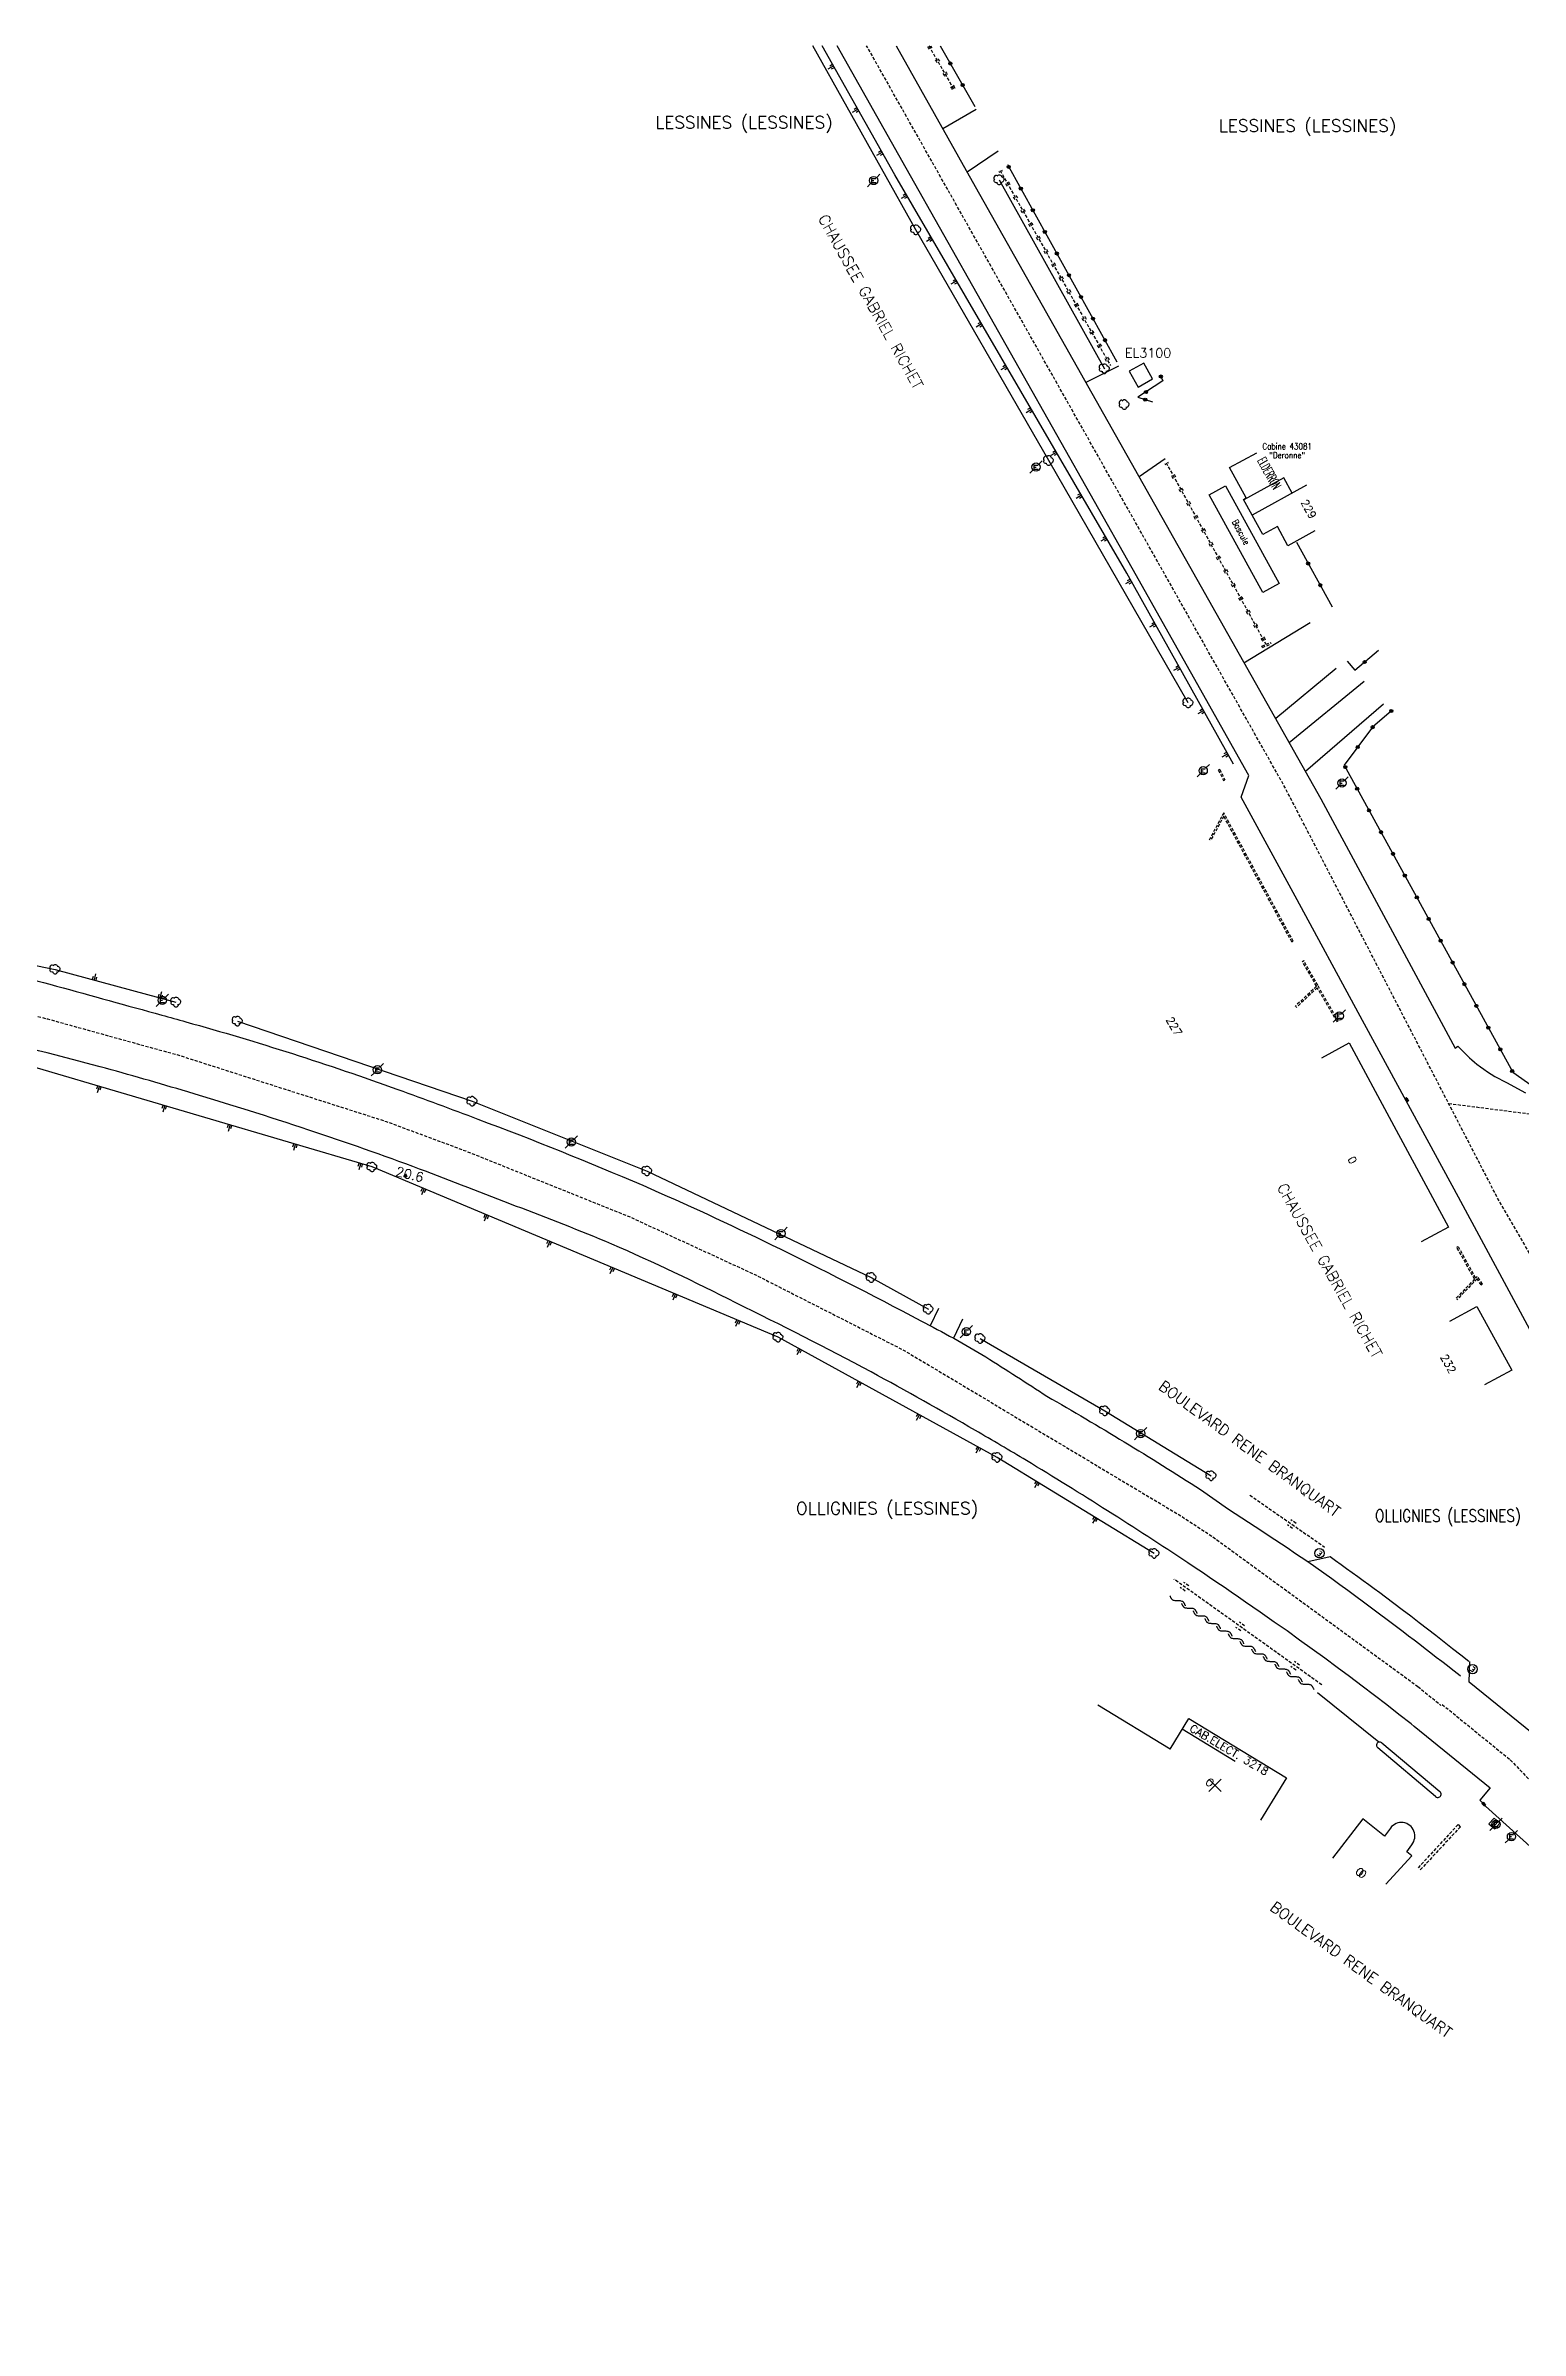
# Model space of a CAD drawing. Header units: millimetres. Extents: x 113000 to 114000, y 153000 to 154000.
# Drawn here: x 113334.1 to 113572.1, y 153631.1 to 154000 of the extents above; entities that cross this region are included whole.
import ezdxf
from ezdxf.enums import TextEntityAlignment as Align

# ---------------------------------------------------------------- set-up
doc = ezdxf.new("R2010")
doc.units = ezdxf.units.MM
doc.linetypes.add('DASHED', pattern=[0.75, 0.5, -0.25])
doc.layers.get('0').update_dxf_attribs({"linetype": 'CONTINUOUS'})
for name, color, linetype in [('W0001', 6, 'DASHED'), ('W0008', 7, 'CONTINUOUS'), ('W0100', 7, 'CONTINUOUS'), ('W0112', 1, 'DASHED'), ('W0211', 2, 'CONTINUOUS'), ('W0220', 5, 'DASHED'), ('W0300', 7, 'CONTINUOUS'), ('W0302', 3, 'CONTINUOUS'), ('W0310', 3, 'CONTINUOUS'), ('W0322', 7, 'CONTINUOUS'), ('W0400', 7, 'CONTINUOUS'), ('W0420', 7, 'CONTINUOUS'), ('W0471', 7, 'CONTINUOUS'), ('W0851', 7, 'CONTINUOUS'), ('W0980', 7, 'CONTINUOUS'), ('W0984', 7, 'CONTINUOUS'), ('W0989', 7, 'CONTINUOUS'), ('W0991', 7, 'CONTINUOUS'), ('W1102', 7, 'CONTINUOUS')]:
    doc.layers.add(name, color=color, linetype=linetype)
doc.styles.get("Standard").update_dxf_attribs({"font": 'romans.shx', "width": 0.85})

# ---------------------------------------------------------------- blocks, each defined once
blk = doc.blocks.new('T300')
for p, q in [((-0.8, 0.51), (-0.86, 0.34)), ((-0.86, 0.34), (-0.86, 0.17)), ((-0.86, 0.17), (-0.74, 0.06)), ((-0.69, 0.63), (-0.8, 0.51)), ((-0.8, -0.06), (-0.74, 0.06)), ((-0.74, 0.06), (-0.69, 0.11)), ((-0.57, 0.69), (-0.69, 0.63)), ((-0.46, 0.69), (-0.57, 0.69)), ((-0.29, 0.63), (-0.46, 0.69)), ((-0.29, 0.63), (-0.17, 0.74)), ((-0.23, 0.57), (-0.29, 0.63)), ((-0.17, 0.74), (-0.06, 0.8)), ((-0.06, 0.8), (0.06, 0.8)), ((0.06, 0.8), (0.23, 0.74)), ((0.23, 0.74), (0.34, 0.63)), ((0.34, 0.63), (0.4, 0.51)), ((0.46, 0.46), (0.34, 0.46)), ((0.4, 0.51), (0.4, 0.46)), ((0.57, 0.4), (0.46, 0.46)), ((0.57, 0.4), (0.69, 0.29)), ((0.69, 0.29), (0.74, 0.17)), ((0.74, 0.06), (0.69, -0.17)), ((0.74, 0.17), (0.74, 0.06)), ((-0.8, -0.17), (-0.8, -0.06)), ((-0.8, -0.23), (-0.8, -0.17)), ((-0.74, -0.34), (-0.8, -0.23)), ((-0.69, -0.4), (-0.74, -0.34)), ((-0.51, -0.46), (-0.69, -0.4)), ((-0.4, -0.46), (-0.51, -0.46)), ((-0.4, -0.46), (-0.34, -0.46)), ((-0.34, -0.46), (-0.34, -0.4)), ((-0.34, -0.51), (-0.34, -0.46)), ((-0.29, -0.63), (-0.34, -0.51)), ((-0.17, -0.74), (-0.29, -0.63)), ((-0.06, -0.8), (-0.17, -0.74)), ((0.06, -0.8), (-0.06, -0.8)), ((0.17, -0.74), (0.06, -0.8)), ((0.23, -0.69), (0.17, -0.74)), ((0.29, -0.46), (0.23, -0.46)), ((0.29, -0.63), (0.23, -0.69)), ((0.46, -0.4), (0.29, -0.46)), ((0.34, -0.51), (0.29, -0.63)), ((0.34, -0.51), (0.34, -0.46)), ((0.57, -0.34), (0.46, -0.4)), ((0.63, -0.29), (0.57, -0.34)), ((0.69, -0.17), (0.63, -0.29))]:
    blk.add_line(p, q)
blk = doc.blocks.new('T851')
for p, q in [((-0.25, -0.15), (0, 0.32)), ((0, 0.32), (0.25, -0.15)), ((-0.25, -0.15), (0.25, -0.15))]:
    blk.add_line(p, q)
for major_axis in [(-0.106, 0.106), (-0.0354, 0.0354), (-0.0236, 0.0236)]:
    blk.add_ellipse((0, 0), major_axis=major_axis, ratio=1, start_param=3.926991, end_param=10.210176)
blk = doc.blocks.new('T471')
for p, q in [((-0.333334, 0.333334), (-0.333334, -0.333334)), ((-0.333334, 0.333334), (0.333334, 0.333334)), ((-0.333334, 0), (0, 0)), ((0.500001, 0.500001), (1.000002, 1.000002)), ((-0.500001, -0.500001), (-1.000002, -1.000002)), ((-0.333334, -0.333334), (0.333334, -0.333334))]:
    blk.add_line(p, q)
blk.add_ellipse((0, 0), major_axis=(0.471405, 0.471405), ratio=1, start_param=5.4977871438, end_param=11.780972451)
blk = doc.blocks.new('T400')
for p, q in [((-0.15, 0.3), (0.15, 0.3)), ((-0.15, -0.25), (-0.15, 0.3)), ((-0.15, 0.15), (0.15, 0.15)), ((-0.15, 0), (0.15, 0)), ((0.15, 0.3), (0.15, -0.25)), ((-0.15, -0.15), (0.15, -0.15)), ((-0.15, -0.25), (-0.15, -0.3)), ((-0.15, -0.3), (0.15, -0.3)), ((0.15, -0.3), (0.15, -0.25))]:
    blk.add_line(p, q)
blk = doc.blocks.new('t322o')
at = {"color": 0, "linetype": 'Continuous'}
for radius in [0.25, 0.15]:
    blk.add_circle((0, 0), radius, dxfattribs=at)
blk = doc.blocks.new('t211o')
at = {"color": 0, "linetype": 'Continuous'}
for p, q in [((-0.29, 0.5), (-0.29, 0)), ((0, 1), (0, 0)), ((0.29, 0.5), (0.29, 0))]:
    blk.add_line(p, q, dxfattribs=at)
blk = doc.blocks.new('t991o')
at = {"color": 0, "linetype": 'Continuous'}
for p, q in [((-1, 1), (1, -1)), ((-1, -1), (1, 1))]:
    blk.add_line(p, q, dxfattribs=at)

msp = doc.modelspace()

# ---------------------------------------------------------------- linework, layer by layer
at = {"layer": 'W0001', "flags": 128}
for points in [[(113598.66, 153761.53), (113568.35, 153814.07), (113560.52, 153829.21), (113534.09, 153880.27), (113466.56, 154000)], [(113000, 153894.01), (113018.81, 153891.29), (113051.11, 153886.75), (113117.89, 153877.16), (113150.78, 153872.36), (113218.41, 153862.66), (113286.97, 153852.62), (113317.57, 153847.11), (113334.35, 153842.86), (113351.34, 153838.16), (113355.23, 153837.1), (113389.03, 153826.3), (113401.86, 153821.54), (113428.25, 153810.94), (113448.78, 153801.46), (113472.75, 153789.27), (113517.3, 153762.61), (113522.46, 153759.23)], [(113560.52, 153829.21), (113571.47, 153827.81), (113575.53, 153827.29), (113581.65, 153823.97), (113601.54, 153803.88), (113626.8, 153777.72), (113631.49, 153773.3), (113635.49, 153770.31), (113642.92, 153766.11), (113659.92, 153756.37), (113667.98, 153750.88), (113708.89, 153718.09), (113748.04, 153685.27), (113762.35, 153672.38), (113773.87, 153658.8), (113783.22, 153645.65), (113787.86, 153638.58)]]:
    msp.add_lwpolyline(points, dxfattribs=at)
at = {"layer": 'W0001'}
for points in [[(113522.46, 153759.23), (113555.57, 153735.06), (113559.28, 153732.02)], [(113559.48, 153732.17), (113570.47, 153723.23), (113581.71, 153711.42), (113601.46, 153693.07), (113619.56, 153671.33), (113623.74, 153668.91), (113629.28, 153662.22), (113632.24, 153658.02), (113634.71, 153653.94), (113636.53, 153650.38), (113638.34, 153646.67), (113639.83, 153643.04), (113641.48, 153638.74), (113642.65, 153633.93), (113643.95, 153628.06)]]:
    msp.add_lwpolyline(points, dxfattribs=at)
at = {"layer": 'W0008'}
for p, q in [((113484.28, 153989.71), (113478.87, 153986.58)), ((113482.8, 153979.62), (113487.79, 153983.05)), ((113501.99, 153945.66), (113507.26, 153948.32)), ((113514.74, 153933.28), (113510.57, 153930.37)), ((113527.48, 153900.35), (113538.19, 153906.85)), ((113542.35, 153899.45), (113532.6, 153891.39)), ((113534.77, 153887.48), (113546.89, 153897.39)), ((113550.03, 153893.67), (113537.44, 153882.8)), ((113476.86, 153793.38), (113478.21, 153796.14)), ((113482.05, 153794.39), (113480.59, 153791.3))]:
    msp.add_line(p, q, dxfattribs=at)
at = {"layer": 'W0008', "flags": 128}
msp.add_lwpolyline([(113594.68, 153759.42), (113592.36, 153758.13), (113582.06, 153777.07), (113570.31, 153798.88), (113562.1, 153814.07), (113545.91, 153843.89), (113536.06, 153862.07), (113527.02, 153878.67), (113528.29, 153882.17), (113509.43, 153915.64), (113472.94, 153980.23), (113461.79, 154000)], dxfattribs=at)
for points in [[(113471.32, 154000), (113483.63, 153978.11), (113539.89, 153878.38), (113561.58, 153838.13), (113562, 153838.47, 0.0309), (113565.07, 153835.55, 0.0457), (113569.84, 153832.57), (113572.93, 153830.91, 0.0078)], [(113000, 153899.57), (113019.59, 153896.73), (113051.88, 153892.19), (113118.68, 153882.6), (113151.57, 153877.8), (113219.2, 153868.1), (113287.77, 153858.07, -0.0195), (113318.79, 153852.47, -0.0104), (113335.8, 153848.17, -0.0007), (113352.8, 153843.47, -0.0007), (113356.7, 153842.39, -0.0185), (113390.89, 153831.48, -0.0045), (113403.81, 153826.68, -0.0114), (113430.44, 153815.99, -0.0111), (113451.19, 153806.4, -0.0079), (113475.32, 153794.13, -0.0159), (113485.83, 153788.28, -0.0039), (113495.68, 153781.94, -0.0121), (113520.47, 153766.88), (113524.98, 153763.7)], [(113518.44, 153755.05, 0.0091), (113492.36, 153771.56, 0.0037), (113484.12, 153776.41, 0.008), (113467.29, 153785.87, 0.008), (113445.48, 153797.02, 0.0145), (113425.43, 153806.51, 0.0088), (113409.92, 153812.65, 0.0026), (113394.41, 153818.62, 0.0092), (113376.53, 153824.92, 0.0076), (113356.98, 153831.08, 0.0061), (113342.83, 153835.13, 0.0114), (113320.04, 153840.78, 0.0061), (113300.07, 153844.95, 0.013), (113289.8, 153846.8), (113258.37, 153851.36), (113192.44, 153860.65), (113136.74, 153868.72), (113045.74, 153881.82), (113010.39, 153886.7), (113000, 153888.18)]]:
    msp.add_lwpolyline(points, format="xyb", dxfattribs=at)
at = {"layer": 'W0008'}
for points in [[(113524.98, 153763.7), (113526.05, 153763), (113527.13, 153762.31), (113528.2, 153761.61), (113529.27, 153760.92), (113530.34, 153760.22), (113531.41, 153759.52), (113532.48, 153758.81), (113533.54, 153758.11), (113534.6, 153757.39), (113535.66, 153756.67), (113536.71, 153755.95), (113537.77, 153755.23), (113539.07, 153754.33), (113540.37, 153753.41), (113541.66, 153752.48), (113542.95, 153751.55), (113544.24, 153750.61), (113545.52, 153749.67), (113546.8, 153748.72), (113548.08, 153747.77), (113549.35, 153746.81), (113550.62, 153745.86), (113551.9, 153744.91), (113553.16, 153743.94), (113554.06, 153743.25), (113554.96, 153742.58), (113555.85, 153741.89), (113556.75, 153741.2), (113557.64, 153740.52), (113558.53, 153739.83), (113559.43, 153739.14), (113560.31, 153738.45), (113561.2, 153737.77), (113562.09, 153737.06), (113562.45, 153736.79)], [(113554.94, 153728.63), (113554.46, 153729.02), (113552.49, 153730.56), (113550.52, 153732.09), (113548.53, 153733.62), (113546.54, 153735.14), (113544.54, 153736.66), (113542.53, 153738.14), (113540.52, 153739.62), (113538.49, 153741.11), (113536.47, 153742.56), (113534.43, 153744.03), (113532.38, 153745.47), (113531.23, 153746.28), (113530.07, 153747.08), (113528.91, 153747.89), (113527.75, 153748.69), (113526.59, 153749.48), (113525.43, 153750.28), (113524.27, 153751.08), (113523.1, 153751.88), (113521.94, 153752.67), (113520.77, 153753.47), (113519.6, 153754.25), (113518.44, 153755.05)], [(113537.77, 153755.23), (113541.37, 153756.06), (113542.27, 153755.42), (113543.16, 153754.77), (113544.05, 153754.12), (113544.95, 153753.48), (113545.85, 153752.83), (113546.74, 153752.19), (113547.63, 153751.53), (113548.52, 153750.88), (113549.41, 153750.22), (113550.3, 153749.56), (113551.67, 153748.55), (113553.03, 153747.52), (113554.39, 153746.47), (113555.74, 153745.42), (113557.09, 153744.38), (113558.44, 153743.33), (113559.78, 153742.28), (113561.12, 153741.22), (113562.47, 153740.16), (113563.77, 153739.14)], [(113595.68, 153757.67), (113604.07, 153742.24), (113605.99, 153737), (113607.14, 153731.32), (113607.38, 153725.17), (113606.59, 153721.52), (113603.34, 153717.22), (113600.13, 153715.15), (113595.54, 153713.95), (113591.46, 153714.25), (113588.32, 153715.26), (113585.72, 153717.15), (113575.11, 153726.6), (113563.85, 153735.79), (113563.93, 153739.11)], [(113549.23, 153726.08), (113539.35, 153734.03)], [(113558.42, 153717.28), (113558.42, 153717.28), (113549.09, 153725.16)], [(113549.75, 153725.95), (113549.75, 153725.95), (113559.1, 153718.09), (113559.1, 153718.09)], [(113554.97, 153728.67), (113567.21, 153718.72), (113565.56, 153716.7), (113566.48, 153715.74), (113588.02, 153696.26), (113588.27, 153696.52), (113618.09, 153666.79), (113621.8, 153667.17), (113627.19, 153661.27), (113629.99, 153657.56), (113633.07, 153652.3), (113636.26, 153645.8), (113639.38, 153637.91), (113640.3, 153634.71), (113640.53, 153632.7), (113640.58, 153630.69)]]:
    msp.add_lwpolyline(points, dxfattribs=at)
for centre, radius, start, end in [((113549.39, 153725.58), 0.519, 46.2189, 234.8658), ((113558.77, 153717.69), 0.537, 229.1276, 51.4698)]:
    msp.add_arc(centre, radius, start, end, dxfattribs=at)
at = {"layer": 'W0100'}
for p, q in [((113533.92, 153930.22), (113527.44, 153926.68)), ((113515.55, 153724.94), (113503.89, 153732.06))]:
    msp.add_line(p, q, dxfattribs=at)
at = {"layer": 'W0100', "flags": 128}
for points in [[(113508.94, 153947.45), (113510.39, 153944.89), (113512.74, 153946.2), (113511.3, 153948.76)], [(113533.14, 153913.16), (113530.51, 153911.72), (113521.85, 153927.5), (113524.48, 153928.93)]]:
    msp.add_lwpolyline(points, close=True, dxfattribs=at)
for points in [[(113538.94, 153921.66), (113534.55, 153919.26), (113532.89, 153922.34), (113530.52, 153921.05), (113528.78, 153924.22), (113527.4, 153926.75), (113527.83, 153926.98), (113525.17, 153931.87), (113529.55, 153934.27)], [(113535.26, 153927.76), (113533.92, 153930.22)], [(113540.04, 153836.6), (113544.45, 153838.98), (113551.27, 153826.31), (113560.48, 153809.21), (113556.08, 153806.84)], [(113560.69, 153794.03), (113565.09, 153796.4), (113570.73, 153786.17), (113566.33, 153783.8)]]:
    msp.add_lwpolyline(points, dxfattribs=at)
at = {"layer": 'W0100'}
msp.add_lwpolyline([(113515.55, 153724.94), (113518.57, 153729.89), (113534.32, 153720.3), (113530.15, 153713.47)], dxfattribs=at)
msp.add_lwpolyline([(113550.4, 153703.14), (113554.59, 153707.7), (113553.77, 153708.36), (113554.56, 153709.52), (113554.56, 153709.52, 1.033567), (113551.13, 153712.22), (113551.12, 153712.22), (113550.15, 153710.92), (113546.67, 153713.69), (113541.79, 153707.33)], format="xyb", dxfattribs=at)
at = {"layer": 'W0112'}
for p, q in [((113530.37, 153903.05), (113531.77, 153903.66)), ((113530.47, 153902.82), (113530.37, 153903.05)), ((113530.47, 153902.82), (113531.87, 153903.43)), ((113531.87, 153903.43), (113531.77, 153903.66)), ((113523.56, 153883.15), (113523.34, 153883.04)), ((113523.34, 153883.04), (113524.18, 153881.35)), ((113523.56, 153883.15), (113524.41, 153881.46)), ((113524.18, 153881.35), (113524.41, 153881.46)), ((113524.21, 153876.14), (113521.86, 153871.72)), ((113524.21, 153875.61), (113522.08, 153871.61)), ((113535.43, 153855.41), (113524.21, 153876.14)), ((113535.21, 153855.29), (113524.21, 153875.61)), ((113535.21, 153855.29), (113535.43, 153855.41)), ((113536.93, 153852.15), (113537.14, 153852.27)), ((113539.19, 153848.12), (113536.93, 153852.15)), ((113539.38, 153848.29), (113537.14, 153852.27)), ((113539.19, 153848.12), (113535.73, 153844.88)), ((113539.32, 153847.89), (113535.9, 153844.69)), ((113542.49, 153842.43), (113539.32, 153847.89)), ((113542.7, 153842.55), (113539.38, 153848.29)), ((113542.49, 153842.43), (113542.7, 153842.55)), ((113561.84, 153806.01), (113562.06, 153806.13)), ((113564.7, 153800.83), (113561.84, 153806.01)), ((113564.88, 153801.02), (113562.06, 153806.13)), ((113564.7, 153800.83), (113561.67, 153797.68)), ((113565.1, 153800.89), (113561.85, 153797.51)), ((113565.14, 153801.28), (113564.88, 153801.02)), ((113565.77, 153799.91), (113565.1, 153800.89)), ((113565.98, 153800.05), (113565.14, 153801.28)), ((113565.77, 153799.91), (113565.98, 153800.05))]:
    msp.add_line(p, q, dxfattribs=at)
for points in [[(113562.04, 153712.77), (113555.56, 153705.77)], [(113562.41, 153712.42), (113555.93, 153705.44)], [(113562.04, 153712.77), (113562.41, 153712.42)]]:
    msp.add_lwpolyline(points, dxfattribs=at)
at = {"layer": 'W0211', "flags": 128}
msp.add_lwpolyline([(113525.78, 153883.99), (113508.6, 153914.84), (113471.13, 153979.16), (113459.39, 154000)], dxfattribs=at)
at = {"layer": 'W0220'}
for p, q in [((113476.4, 153999.86), (113476.53, 153999.65)), ((113476.53, 153999.65), (113476.65, 153999.43)), ((113476.61, 154000), (113480.68, 153992.88)), ((113476.9, 154000), (113476.96, 153999.89)), ((113476.96, 153999.89), (113477.09, 153999.68)), ((113477.64, 153997.69), (113477.77, 153997.48)), ((113477.77, 153997.48), (113477.89, 153997.26)), ((113478.08, 153997.94), (113478.2, 153997.72)), ((113478.2, 153997.72), (113478.33, 153997.51)), ((113478.88, 153995.52), (113479.01, 153995.3)), ((113479.01, 153995.3), (113479.13, 153995.09)), ((113479.32, 153995.77), (113479.44, 153995.55)), ((113479.44, 153995.55), (113479.57, 153995.34)), ((113480.12, 153993.35), (113480.25, 153993.13)), ((113480.25, 153993.13), (113480.37, 153992.92)), ((113480.56, 153993.6), (113480.68, 153993.38)), ((113480.68, 153993.38), (113480.81, 153993.16)), ((113487.89, 153979.73), (113488.01, 153979.51)), ((113488.11, 153979.85), (113505.93, 153948.37)), ((113488.33, 153979.98), (113488.45, 153979.76)), ((113489, 153977.77), (113489.12, 153977.56)), ((113489.12, 153977.56), (113489.25, 153977.34)), ((113489.44, 153978.02), (113489.56, 153977.8)), ((113489.56, 153977.8), (113489.68, 153977.58)), ((113490.23, 153975.6), (113490.36, 153975.38)), ((113490.36, 153975.38), (113490.48, 153975.16)), ((113490.67, 153975.84), (113490.79, 153975.63)), ((113490.79, 153975.63), (113490.91, 153975.41)), ((113491.46, 153973.42), (113491.59, 153973.2)), ((113491.59, 153973.2), (113491.71, 153972.99)), ((113491.9, 153973.67), (113492.02, 153973.45)), ((113492.02, 153973.45), (113492.15, 153973.23)), ((113492.7, 153971.25), (113492.82, 153971.03)), ((113492.82, 153971.03), (113492.94, 153970.81)), ((113493.13, 153971.49), (113493.25, 153971.28)), ((113493.25, 153971.28), (113493.38, 153971.06)), ((113493.93, 153969.07), (113494.05, 153968.85)), ((113494.05, 153968.85), (113494.17, 153968.64)), ((113494.36, 153969.32), (113494.49, 153969.1)), ((113494.49, 153969.1), (113494.61, 153968.88)), ((113495.16, 153966.9), (113495.28, 153966.68)), ((113495.28, 153966.68), (113495.41, 153966.46)), ((113495.59, 153967.14), (113495.72, 153966.92)), ((113495.72, 153966.92), (113495.84, 153966.71)), ((113496.83, 153964.97), (113496.95, 153964.75)), ((113496.39, 153964.72), (113496.51, 153964.5)), ((113496.51, 153964.5), (113496.64, 153964.29)), ((113496.95, 153964.75), (113497.07, 153964.53)), ((113497.62, 153962.55), (113497.75, 153962.33)), ((113497.75, 153962.33), (113497.87, 153962.11)), ((113498.06, 153962.79), (113498.18, 153962.57)), ((113498.18, 153962.57), (113498.3, 153962.36)), ((113498.85, 153960.37), (113498.98, 153960.15)), ((113498.98, 153960.15), (113499.1, 153959.93)), ((113499.29, 153960.62), (113499.41, 153960.4)), ((113499.41, 153960.4), (113499.54, 153960.18)), ((113500.09, 153958.19), (113500.21, 153957.98)), ((113500.21, 153957.98), (113500.33, 153957.76)), ((113500.52, 153958.44), (113500.64, 153958.22)), ((113500.64, 153958.22), (113500.77, 153958.01)), ((113501.32, 153956.02), (113501.44, 153955.8)), ((113501.44, 153955.8), (113501.56, 153955.58)), ((113501.75, 153956.27), (113501.88, 153956.05)), ((113501.88, 153956.05), (113502, 153955.83)), ((113502.55, 153953.84), (113502.67, 153953.63)), ((113502.99, 153954.09), (113503.11, 153953.87)), ((113503.11, 153953.87), (113503.23, 153953.65)), ((113502.67, 153953.63), (113502.8, 153953.41)), ((113503.78, 153951.67), (113503.91, 153951.45)), ((113503.91, 153951.45), (113504.03, 153951.23)), ((113504.22, 153951.91), (113504.34, 153951.7)), ((113504.34, 153951.7), (113504.46, 153951.48)), ((113505.01, 153949.49), (113505.14, 153949.27)), ((113505.14, 153949.27), (113505.26, 153949.06)), ((113505.45, 153949.74), (113505.57, 153949.52)), ((113505.57, 153949.52), (113505.7, 153949.3)), ((113514.69, 153932.55), (113514.81, 153932.34)), ((113514.91, 153932.67), (113531.01, 153903.36)), ((113515.13, 153932.8), (113515.25, 153932.58)), ((113515.77, 153930.58), (113515.89, 153930.36)), ((113515.89, 153930.36), (113516.01, 153930.14)), ((113516.21, 153930.82), (113516.33, 153930.6)), ((113516.33, 153930.6), (113516.45, 153930.38)), ((113516.97, 153928.39), (113517.1, 153928.17)), ((113517.1, 153928.17), (113517.22, 153927.95)), ((113517.41, 153928.63), (113517.53, 153928.41)), ((113517.53, 153928.41), (113517.65, 153928.19)), ((113518.18, 153926.2), (113518.3, 153925.98)), ((113518.3, 153925.98), (113518.42, 153925.76)), ((113518.62, 153926.44), (113518.74, 153926.22)), ((113518.74, 153926.22), (113518.86, 153926)), ((113519.38, 153924.01), (113519.5, 153923.79)), ((113519.5, 153923.79), (113519.62, 153923.57)), ((113519.82, 153924.25), (113519.94, 153924.03)), ((113519.94, 153924.03), (113520.06, 153923.81)), ((113520.59, 153921.82), (113520.71, 153921.6)), ((113520.71, 153921.6), (113520.83, 153921.38)), ((113521.02, 153922.06), (113521.14, 153921.84)), ((113521.14, 153921.84), (113521.26, 153921.62)), ((113521.79, 153919.63), (113521.91, 153919.41)), ((113521.91, 153919.41), (113522.03, 153919.19)), ((113522.23, 153919.87), (113522.35, 153919.65)), ((113522.35, 153919.65), (113522.47, 153919.43)), ((113522.99, 153917.44), (113523.11, 153917.22)), ((113523.11, 153917.22), (113523.23, 153917)), ((113523.43, 153917.68), (113523.55, 153917.46)), ((113523.55, 153917.46), (113523.67, 153917.24)), ((113524.2, 153915.24), (113524.32, 153915.03)), ((113524.32, 153915.03), (113524.44, 153914.81)), ((113524.64, 153915.49), (113524.76, 153915.27)), ((113524.76, 153915.27), (113524.88, 153915.05)), ((113525.84, 153913.29), (113525.96, 153913.07)), ((113525.4, 153913.05), (113525.52, 153912.83)), ((113525.52, 153912.83), (113525.64, 153912.61)), ((113525.96, 153913.07), (113526.08, 153912.86)), ((113526.6, 153910.86), (113526.72, 153910.64)), ((113526.72, 153910.64), (113526.85, 153910.42)), ((113527.04, 153911.1), (113527.16, 153910.88)), ((113527.16, 153910.88), (113527.28, 153910.66)), ((113527.81, 153908.67), (113527.93, 153908.45)), ((113527.93, 153908.45), (113528.05, 153908.23)), ((113528.25, 153908.91), (113528.37, 153908.69)), ((113528.37, 153908.69), (113528.49, 153908.47)), ((113529.01, 153906.48), (113529.13, 153906.26)), ((113529.13, 153906.26), (113529.25, 153906.04)), ((113529.45, 153906.72), (113529.57, 153906.5)), ((113529.57, 153906.5), (113529.69, 153906.28)), ((113530.22, 153904.29), (113530.34, 153904.07)), ((113530.34, 153904.07), (113530.46, 153903.85)), ((113530.65, 153904.53), (113530.77, 153904.31)), ((113530.77, 153904.31), (113530.89, 153904.09))]:
    msp.add_line(p, q, dxfattribs=at)
for points in [[(113528.44, 153765.97), (113540.49, 153757.59)], [(113535.89, 153761.41), (113535.07, 153761.97)], [(113535.32, 153760.58), (113534.5, 153761.16)], [(113540.03, 153735.34), (113516.15, 153752.42)], [(113518, 153750.48), (113517.19, 153751.06)], [(113518.58, 153751.3), (113517.77, 153751.88)], [(113527, 153744.05), (113526.18, 153744.62)], [(113527.58, 153744.86), (113526.77, 153745.44)], [(113535.88, 153737.7), (113535.07, 153738.28)], [(113536.46, 153738.52), (113535.65, 153739.09)]]:
    msp.add_lwpolyline(points, dxfattribs=at)
at = {"layer": 'W0302'}
msp.add_line((113487.97, 153978.34), (113504.96, 153947.84), dxfattribs=at)
at = {"layer": 'W0302', "flags": 128}
for points in [[(113518.49, 153893.88), (113495.96, 153933.01), (113474.53, 153970.28), (113457.89, 154000)], [(113000, 153901.84), (113057.92, 153893.74), (113157.63, 153879.42), (113296.37, 153858.94), (113335.59, 153850.86), (113355.09, 153845.57)], [(113512.99, 153756.56), (113487.66, 153772.06), (113452.28, 153791.47), (113386.74, 153818.95), (113319.2, 153838.91), (113290.12, 153844.96), (113240.15, 153851.93), (113200.71, 153857.64), (113171.05, 153861.95), (113081.82, 153874.71), (113031.77, 153881.98), (113000, 153886.44)], [(113365.01, 153842.5), (113402.91, 153829.56), (113431.12, 153818.3), (113467.33, 153801.1), (113476.54, 153795.99)], [(113484.91, 153791.25), (113505.03, 153779.57), (113522.19, 153769.1)]]:
    msp.add_lwpolyline(points, dxfattribs=at)
at = {"layer": 'W0310'}
for points in [[(113518.05, 153748.08), (113518.03, 153748.16), (113517.99, 153748.22), (113517.96, 153748.28), (113517.94, 153748.36), (113517.9, 153748.41), (113517.87, 153748.47), (113517.83, 153748.53), (113517.79, 153748.59), (113517.75, 153748.64), (113517.7, 153748.69), (113517.66, 153748.73), (113517.61, 153748.77), (113517.49, 153748.81), (113517.37, 153748.86), (113517.23, 153748.88), (113517.09, 153748.89), (113516.95, 153748.89), (113516.79, 153748.89), (113516.64, 153748.89), (113516.5, 153748.91), (113516.36, 153748.91), (113516.22, 153748.94), (113516.09, 153748.97), (113515.98, 153749.03), (113515.94, 153749.06), (113515.89, 153749.11), (113515.84, 153749.16), (113515.8, 153749.2), (113515.77, 153749.27), (113515.73, 153749.33), (113515.7, 153749.39), (113515.66, 153749.45), (113515.63, 153749.52), (113515.6, 153749.58), (113515.57, 153749.66), (113515.54, 153749.72)], [(113519.95, 153746.84), (113519.91, 153746.92), (113519.89, 153746.98), (113519.85, 153747.05), (113519.82, 153747.11), (113519.79, 153747.19), (113519.76, 153747.25), (113519.72, 153747.31), (113519.68, 153747.36), (113519.64, 153747.42), (113519.6, 153747.47), (113519.55, 153747.52), (113519.5, 153747.55), (113519.39, 153747.61), (113519.26, 153747.64), (113519.12, 153747.66), (113518.98, 153747.67), (113518.84, 153747.67), (113518.69, 153747.67), (113518.53, 153747.67), (113518.39, 153747.67), (113518.25, 153747.69), (113518.11, 153747.7), (113517.98, 153747.73), (113517.88, 153747.8), (113517.83, 153747.83), (113517.78, 153747.88), (113517.73, 153747.92), (113517.7, 153747.97), (113517.66, 153748.03), (113517.62, 153748.09), (113517.59, 153748.16), (113517.55, 153748.22), (113517.52, 153748.28), (113517.49, 153748.34), (113517.46, 153748.42), (113517.43, 153748.48)], [(113521.83, 153745.62), (113521.8, 153745.7), (113521.77, 153745.77), (113521.73, 153745.83), (113521.71, 153745.91), (113521.67, 153745.95), (113521.64, 153746.02), (113521.6, 153746.08), (113521.56, 153746.14), (113521.52, 153746.19), (113521.48, 153746.23), (113521.43, 153746.28), (113521.38, 153746.31), (113521.27, 153746.38), (113521.14, 153746.41), (113521.01, 153746.42), (113520.87, 153746.44), (113520.72, 153746.44), (113520.56, 153746.44), (113520.41, 153746.44), (113520.27, 153746.44), (113520.13, 153746.45), (113519.99, 153746.47), (113519.87, 153746.5), (113519.76, 153746.56), (113519.7, 153746.59), (113519.66, 153746.64), (113519.62, 153746.69), (113519.58, 153746.75), (113519.54, 153746.8), (113519.5, 153746.86), (113519.47, 153746.92), (113519.43, 153746.98), (113519.4, 153747.06), (113519.38, 153747.12), (113519.34, 153747.19), (113519.31, 153747.27)], [(113523.71, 153744.39), (113523.69, 153744.47), (113523.65, 153744.53), (113523.62, 153744.59), (113523.59, 153744.67), (113523.55, 153744.72), (113523.52, 153744.78), (113523.48, 153744.84), (113523.45, 153744.91), (113523.41, 153744.95), (113523.36, 153745), (113523.31, 153745.05), (113523.27, 153745.08), (113523.15, 153745.12), (113523.02, 153745.17), (113522.89, 153745.19), (113522.75, 153745.2), (113522.6, 153745.2), (113522.45, 153745.2), (113522.3, 153745.2), (113522.16, 153745.22), (113522.02, 153745.22), (113521.88, 153745.25), (113521.75, 153745.28), (113521.64, 153745.34), (113521.59, 153745.38), (113521.55, 153745.42), (113521.5, 153745.47), (113521.46, 153745.52), (113521.42, 153745.58), (113521.38, 153745.64), (113521.35, 153745.7), (113521.32, 153745.77), (113521.29, 153745.83), (113521.26, 153745.89), (113521.23, 153745.97), (113521.2, 153746.03)], [(113525.59, 153743.17), (113525.57, 153743.25), (113525.53, 153743.31), (113525.5, 153743.38), (113525.48, 153743.45), (113525.44, 153743.5), (113525.41, 153743.56), (113525.37, 153743.62), (113525.33, 153743.69), (113525.29, 153743.73), (113525.24, 153743.78), (113525.2, 153743.83), (113525.15, 153743.86), (113525.03, 153743.91), (113524.91, 153743.95), (113524.77, 153743.97), (113524.63, 153743.98), (113524.48, 153743.98), (113524.34, 153743.98), (113524.19, 153743.98), (113524.05, 153743.98), (113523.9, 153744), (113523.77, 153744.02), (113523.64, 153744.05), (113523.53, 153744.11), (113523.48, 153744.14), (113523.44, 153744.19), (113523.39, 153744.23), (113523.35, 153744.28), (113523.31, 153744.34), (113523.27, 153744.41), (113523.24, 153744.47), (113523.21, 153744.53), (113523.18, 153744.59), (113523.15, 153744.66), (113523.12, 153744.73), (113523.09, 153744.8)], [(113527.48, 153741.94), (113527.46, 153742.02), (113527.42, 153742.08), (113527.39, 153742.14), (113527.37, 153742.22), (113527.33, 153742.27), (113527.3, 153742.33), (113527.26, 153742.39), (113527.22, 153742.45), (113527.18, 153742.5), (113527.13, 153742.55), (113527.09, 153742.59), (113527.04, 153742.62), (113526.92, 153742.67), (113526.8, 153742.72), (113526.66, 153742.73), (113526.52, 153742.75), (113526.38, 153742.75), (113526.22, 153742.75), (113526.07, 153742.75), (113525.93, 153742.77), (113525.79, 153742.77), (113525.65, 153742.8), (113525.52, 153742.83), (113525.41, 153742.89), (113525.37, 153742.92), (113525.32, 153742.97), (113525.27, 153743.02), (113525.23, 153743.06), (113525.2, 153743.12), (113525.16, 153743.19), (113525.12, 153743.25), (113525.09, 153743.31), (113525.06, 153743.38), (113525.03, 153743.44), (113525, 153743.52), (113524.97, 153743.58)], [(113529.37, 153740.7), (113529.34, 153740.78), (113529.31, 153740.84), (113529.27, 153740.91), (113529.24, 153740.97), (113529.21, 153741.05), (113529.18, 153741.11), (113529.14, 153741.17), (113529.1, 153741.22), (113529.06, 153741.28), (113529.02, 153741.33), (113528.98, 153741.38), (113528.92, 153741.41), (113528.81, 153741.47), (113528.68, 153741.5), (113528.55, 153741.52), (113528.41, 153741.53), (113528.26, 153741.53), (113528.11, 153741.53), (113527.95, 153741.53), (113527.81, 153741.53), (113527.67, 153741.55), (113527.53, 153741.56), (113527.41, 153741.59), (113527.3, 153741.66), (113527.25, 153741.69), (113527.2, 153741.73), (113527.16, 153741.78), (113527.12, 153741.83), (113527.08, 153741.89), (113527.04, 153741.95), (113527.01, 153742.02), (113526.98, 153742.08), (113526.95, 153742.14), (113526.91, 153742.2), (113526.88, 153742.28), (113526.85, 153742.34)], [(113531.25, 153739.48), (113531.23, 153739.56), (113531.19, 153739.62), (113531.16, 153739.69), (113531.13, 153739.77), (113531.09, 153739.81), (113531.06, 153739.88), (113531.02, 153739.94), (113530.98, 153740), (113530.95, 153740.05), (113530.9, 153740.09), (113530.85, 153740.14), (113530.8, 153740.17), (113530.7, 153740.23), (113530.56, 153740.27), (113530.43, 153740.28), (113530.28, 153740.3), (113530.13, 153740.3), (113529.98, 153740.3), (113529.84, 153740.28), (113529.7, 153740.3), (113529.55, 153740.31), (113529.41, 153740.33), (113529.29, 153740.36), (113529.18, 153740.42), (113529.13, 153740.45), (113529.09, 153740.5), (113529.04, 153740.55), (113529, 153740.61), (113528.96, 153740.66), (113528.92, 153740.72), (113528.89, 153740.78), (113528.86, 153740.84), (113528.83, 153740.92), (113528.8, 153740.98), (113528.77, 153741.05), (113528.74, 153741.12)], [(113533.14, 153738.25), (113533.12, 153738.33), (113533.08, 153738.39), (113533.05, 153738.45), (113533.02, 153738.53), (113532.98, 153738.58), (113532.95, 153738.64), (113532.91, 153738.7), (113532.88, 153738.77), (113532.84, 153738.81), (113532.79, 153738.86), (113532.74, 153738.91), (113532.7, 153738.94), (113532.58, 153738.98), (113532.45, 153739.03), (113532.32, 153739.05), (113532.18, 153739.06), (113532.03, 153739.06), (113531.88, 153739.06), (113531.73, 153739.06), (113531.59, 153739.08), (113531.45, 153739.08), (113531.3, 153739.11), (113531.18, 153739.14), (113531.07, 153739.2), (113531.02, 153739.23), (113530.98, 153739.28), (113530.93, 153739.33), (113530.89, 153739.38), (113530.85, 153739.44), (113530.81, 153739.5), (113530.78, 153739.56), (113530.75, 153739.62), (113530.72, 153739.69), (113530.69, 153739.75), (113530.66, 153739.83), (113530.62, 153739.89)], [(113535.02, 153737.03), (113535, 153737.11), (113534.96, 153737.17), (113534.93, 153737.23), (113534.91, 153737.31), (113534.87, 153737.36), (113534.84, 153737.42), (113534.8, 153737.48), (113534.76, 153737.55), (113534.72, 153737.59), (113534.67, 153737.64), (113534.62, 153737.69), (113534.58, 153737.72), (113534.47, 153737.78), (113534.34, 153737.81), (113534.2, 153737.83), (113534.06, 153737.84), (113533.91, 153737.84), (113533.76, 153737.84), (113533.61, 153737.84), (113533.47, 153737.84), (113533.33, 153737.86), (113533.19, 153737.88), (113533.06, 153737.91), (113532.95, 153737.97), (113532.91, 153738), (113532.86, 153738.05), (113532.81, 153738.09), (113532.77, 153738.14), (113532.73, 153738.2), (113532.7, 153738.27), (113532.66, 153738.33), (113532.63, 153738.39), (113532.6, 153738.45), (113532.57, 153738.52), (113532.54, 153738.59), (113532.51, 153738.66)], [(113536.91, 153735.8), (113536.88, 153735.88), (113536.84, 153735.94), (113536.81, 153736), (113536.79, 153736.08), (113536.75, 153736.12), (113536.72, 153736.19), (113536.68, 153736.25), (113536.64, 153736.31), (113536.6, 153736.36), (113536.55, 153736.41), (113536.51, 153736.45), (113536.46, 153736.48), (113536.35, 153736.55), (113536.22, 153736.58), (113536.09, 153736.59), (113535.95, 153736.61), (113535.8, 153736.61), (113535.64, 153736.61), (113535.49, 153736.61), (113535.35, 153736.61), (113535.21, 153736.62), (113535.07, 153736.64), (113534.95, 153736.67), (113534.84, 153736.73), (113534.78, 153736.77), (113534.73, 153736.81), (113534.7, 153736.86), (113534.66, 153736.92), (113534.62, 153736.97), (113534.58, 153737.03), (113534.55, 153737.09), (113534.51, 153737.16), (113534.48, 153737.23), (113534.45, 153737.3), (113534.42, 153737.36), (113534.39, 153737.44)], [(113538.8, 153734.56), (113538.77, 153734.64), (113538.74, 153734.7), (113538.7, 153734.77), (113538.67, 153734.83), (113538.64, 153734.91), (113538.61, 153734.97), (113538.57, 153735.03), (113538.53, 153735.08), (113538.49, 153735.14), (113538.45, 153735.19), (113538.41, 153735.23), (113538.35, 153735.27), (113538.24, 153735.33), (113538.11, 153735.36), (113537.98, 153735.38), (113537.84, 153735.39), (113537.69, 153735.39), (113537.54, 153735.39), (113537.38, 153735.39), (113537.24, 153735.39), (113537.1, 153735.41), (113536.96, 153735.42), (113536.84, 153735.45), (113536.73, 153735.52), (113536.68, 153735.55), (113536.63, 153735.59), (113536.59, 153735.64), (113536.55, 153735.69), (113536.51, 153735.75), (113536.47, 153735.81), (113536.44, 153735.88), (113536.41, 153735.94), (113536.38, 153736), (113536.34, 153736.06), (113536.31, 153736.14), (113536.28, 153736.2)]]:
    msp.add_lwpolyline(points, dxfattribs=at)
at = {"layer": 'W0322'}
for p, q in [((113489.3, 153980.81), (113506.98, 153948.95)), ((113535.95, 153919.85), (113541.72, 153909.4))]:
    msp.add_line(p, q, dxfattribs=at)
at = {"layer": 'W0322', "flags": 128}
for points in [[(113478.46, 154000), (113484.03, 153990.17)], [(113513.93, 153946.87), (113514.36, 153945.87), (113510.37, 153943.23), (113512.7, 153942.5)], [(113544.13, 153900.64), (113545.4, 153899.15), (113549.21, 153902.38)], [(113551.29, 153892.62), (113548.24, 153889.96), (113543.66, 153883.85), (113570.87, 153834.26), (113591.85, 153819.47), (113603.03, 153826.34), (113600.41, 153830.6)]]:
    msp.add_lwpolyline(points, dxfattribs=at)
at = {"layer": 'W0420'}
msp.add_lwpolyline([(113567.95, 153712.06), (113568.79, 153712.98), (113567.86, 153713.83), (113567.02, 153712.89), (113567.95, 153712.06)], dxfattribs=at)
at = {"layer": 'W0471'}
for centre, radius in [((113539.66, 153756.58), 0.75), ((113564.38, 153737.88), 0.752)]:
    msp.add_circle(centre, radius, dxfattribs=at)
at = {"layer": 'W1102'}
for p, q in [((113537.56, 153929.02), (113528.78, 153924.22)), ((113526.07, 153722.97), (113517.53, 153728.18))]:
    msp.add_line(p, q, dxfattribs=at)

# ---------------------------------------------------------------- block references
at = {"layer": 'W0211'}
for p, rotation in [((113461.22, 153996.74), 119.4037743370398), ((113465.15, 153989.77), 119.4037743370398), ((113469.08, 153982.8), 119.4037743370398), ((113473.05, 153975.86), 120.2221062572066), ((113477.08, 153968.95), 120.2221062572066), ((113481.1, 153962.04), 120.2221062572066), ((113485.13, 153955.12), 120.2221062572066), ((113489.16, 153948.21), 120.2221062572066), ((113493.19, 153941.3), 120.2221062572066), ((113497.21, 153934.39), 120.2221062572066), ((113501.24, 153927.47), 120.2221062572066), ((113505.27, 153920.56), 120.2221062572066), ((113509.27, 153913.63), 119.109897435256), ((113513.16, 153906.64), 119.109897435256), ((113517.05, 153899.66), 119.109897435256), ((113520.95, 153892.67), 119.109897435256), ((113524.84, 153885.68), 119.109897435256), ((113341.86, 153849.17), 344.8088731693263), ((113352.47, 153846.29), 344.8088731693263), ((113342.73, 153831.95), 163.5363326870975), ((113353.28, 153828.83), 163.5363326870975), ((113363.83, 153825.72), 163.5363326870975), ((113374.38, 153822.6), 163.5363326870975), ((113384.93, 153819.48), 163.5363326870975), ((113395.15, 153815.42), 157.2576608091408), ((113405.29, 153811.17), 157.2576608091408), ((113415.43, 153806.92), 157.2576608091408), ((113425.58, 153802.67), 157.2576608091408), ((113435.72, 153798.41), 157.2576608091408), ((113445.87, 153794.16), 157.2576608091408), ((113455.83, 153789.53), 151.246791036002), ((113465.47, 153784.24), 151.246791036002), ((113475.12, 153778.94), 151.246791036002), ((113484.76, 153773.65), 151.246791036002), ((113494.22, 153768.05), 148.5287353527089), ((113503.6, 153762.3), 148.5287353527089)]:
    msp.add_blockref('t211o', p, dxfattribs=dict(at, rotation=rotation))
at = {"layer": 'W0300'}
for p in [(113487.97, 153978.34), (113474.53, 153970.28), (113504.96, 153947.84), (113508.17, 153942.05), (113495.96, 153933.01), (113518.49, 153893.88), (113335.59, 153850.86), (113355.09, 153845.57), (113365.01, 153842.5), (113402.91, 153829.56), (113386.74, 153818.95), (113431.12, 153818.3), (113467.33, 153801.1), (113476.54, 153795.99), (113452.28, 153791.47), (113484.91, 153791.25), (113505.03, 153779.57), (113487.66, 153772.06), (113522.19, 153769.1), (113512.99, 153756.56)]:
    msp.add_blockref('T300', p, dxfattribs=at)
at = {"layer": 'W0322'}
for p, rotation in [((113480.09, 153997.13), 299.5325916794958), ((113482.06, 153993.65), 299.5325916794958), ((113489.51, 153980.43), 299.0301688222306), ((113491.46, 153976.93), 299.0301688222306), ((113493.4, 153973.43), 299.0301688222306), ((113495.34, 153969.93), 299.0301688222306), ((113497.28, 153966.44), 299.0301688222306), ((113499.22, 153962.94), 299.0301688222306), ((113501.16, 153959.44), 299.0301688222306), ((113503.1, 153955.94), 299.0301688222306), ((113505.04, 153952.45), 299.0301688222306), ((113514.06, 153946.58), 293.1827158562734), ((113511.54, 153942.86), 213.4550238984548), ((113511.67, 153944.09), 213.4550238984548), ((113537.85, 153916.4), 298.8917245333947), ((113539.79, 153912.9), 298.8917245333947), ((113546.95, 153900.47), 40.3138089062648), ((113551.26, 153892.59), 221.0594228922818), ((113548.24, 153889.97), 221.0594228922818), ((113543.83, 153883.54), 298.7511470986487), ((113545.85, 153886.76), 233.1745161660873), ((113545.76, 153880.03), 298.7511470986487), ((113547.68, 153876.52), 298.7511470986487), ((113549.6, 153873.01), 298.7511470986487), ((113551.53, 153869.51), 298.7511470986487), ((113553.45, 153866), 298.7511470986487), ((113555.38, 153862.49), 298.7511470986487), ((113557.3, 153858.99), 298.7511470986487), ((113559.23, 153855.48), 298.7511470986487), ((113561.15, 153851.97), 298.7511470986487), ((113563.07, 153848.47), 298.7511470986487), ((113565, 153844.96), 298.7511470986487), ((113566.92, 153841.45), 298.7511470986487), ((113568.85, 153837.95), 298.7511470986487), ((113570.77, 153834.44), 298.7511470986487)]:
    msp.add_blockref('t322o', p, dxfattribs=dict(at, rotation=rotation))
at = {"layer": 'W0400'}
for p, rotation in [((113553.75, 153829.8), 208.393), ((113566.17, 153716.06), 43.31540442471491)]:
    msp.add_blockref('T400', p, dxfattribs=dict(at, rotation=rotation))
at = {"layer": 'W0471'}
for p in [(113467.71, 153978.23), (113493.92, 153931.96), (113520.9, 153882.93), (113543.31, 153880.95), (113352.89, 153845.86), (113542.87, 153843.34), (113387.61, 153834.65), (113418.9, 153822.99), (113452.74, 153808.21), (113482.68, 153792.35), (113510.82, 153775.91), (113568.15, 153712.81), (113570.66, 153710.83)]:
    msp.add_blockref('T471', p, dxfattribs=at)
at = {"layer": 'W0851'}
msp.add_blockref('T851', (113392.12, 153817.59), dxfattribs=at)
at = {"layer": 'W0991', "rotation": 90}
msp.add_blockref('t991o', (113522.8, 153719.12), dxfattribs=at)

# ---------------------------------------------------------------- texts
at = {"layer": 'W0420', "width": 0.58033}
msp.add_text('B', height=1, rotation=138.8162, dxfattribs=at).set_placement((113568.48, 153713.09), (113568.11, 153713.42), align=Align.FIT)
at = {"layer": 'W0471'}
for height, rotation, width, p, p2 in [(0.755, 143.8634, 0.997549, (113540.19, 153756.67), (113539.7, 153757.03)), (0.752, 142.2546, 1.006692, (113564.91, 153737.95), (113564.42, 153738.33))]:
    msp.add_text('E', height=height, rotation=rotation, dxfattribs=dict(at, width=width)).set_placement(p, p2, align=Align.FIT)
at = {"layer": 'W0980'}
for s, p in [('LESSINES (LESSINES)', (113446.76, 153987.48)), ('LESSINES (LESSINES)', (113537.74, 153986.95)), ('OLLIGNIES (LESSINES)', (113469.86, 153763.69))]:
    msp.add_text(s, height=2, dxfattribs=at).set_placement(p, align=Align.MIDDLE)
at = {"layer": 'W0980', "width": 0.8}
msp.add_text('OLLIGNIES (LESSINES)', height=2, dxfattribs=at).set_placement((113560.4, 153762.5), align=Align.MIDDLE)
at = {"layer": 'W0984'}
msp.add_text('EL3100', height=1.5, dxfattribs=at).set_placement((113512.01, 153950.39), align=Align.MIDDLE)
at = {"layer": 'W0984', "width": 0.85}
for s, p in [('Cabine 43081', (113534.46, 153935.34)), ('"Deronne"', (113534.46, 153933.88))]:
    msp.add_text(s, height=1, dxfattribs=at).set_placement(p, align=Align.MIDDLE)
at = {"layer": 'W0984', "width": 0.5}
msp.add_text('ELDERRON', height=1.5, rotation=298.7634, dxfattribs=at).set_placement((113531.57, 153930.97), align=Align.MIDDLE)
at = {"layer": 'W0984', "width": 0.85}
msp.add_text('Bascule', height=1, rotation=297.9499, dxfattribs=at).set_placement((113525.52, 153923.15))
at = {"layer": 'W0984'}
for s, height, rotation, p in [('20.6', 1.5, 346.0301, (113392.83, 153817.75)), ('CAB.ELECT. 3218', 1.25, 329.4495, (113525.09, 153724.85))]:
    msp.add_text(s, height=height, rotation=rotation, dxfattribs=at).set_placement(p, align=Align.MIDDLE)
at = {"layer": 'W0989'}
for s, rotation, p in [('CHAUSSEE GABRIEL RICHET', 299.3072, (113467.25, 153958.67)), ('CHAUSSEE GABRIEL RICHET', 299.3072, (113541.32, 153802.23)), ('BOULEVARD RENE BRANQUART', 324, (113528.34, 153773.41)), ('BOULEVARD RENE BRANQUART', 324, (113546.36, 153689.29))]:
    msp.add_text(s, height=1.75, rotation=rotation, dxfattribs=at).set_placement(p, align=Align.MIDDLE)
at = {"layer": 'W0991'}
for s, rotation, p in [('229', 298.7634, (113537.94, 153925.19)), ('227', 300.2436, (113516.21, 153841.66)), ('0', 298.3152, (113544.98, 153820.06)), ('232', 298.8856, (113560.47, 153787.18)), ('O', 321, (113521.97, 153719.57)), ('O', 321, (113546.17, 153705.11)), ('0', 321.5441, (113546.62, 153704.79))]:
    msp.add_text(s, height=1.25, rotation=rotation, dxfattribs=at).set_placement(p, align=Align.MIDDLE)

doc.saveas('drawing.dxf')
